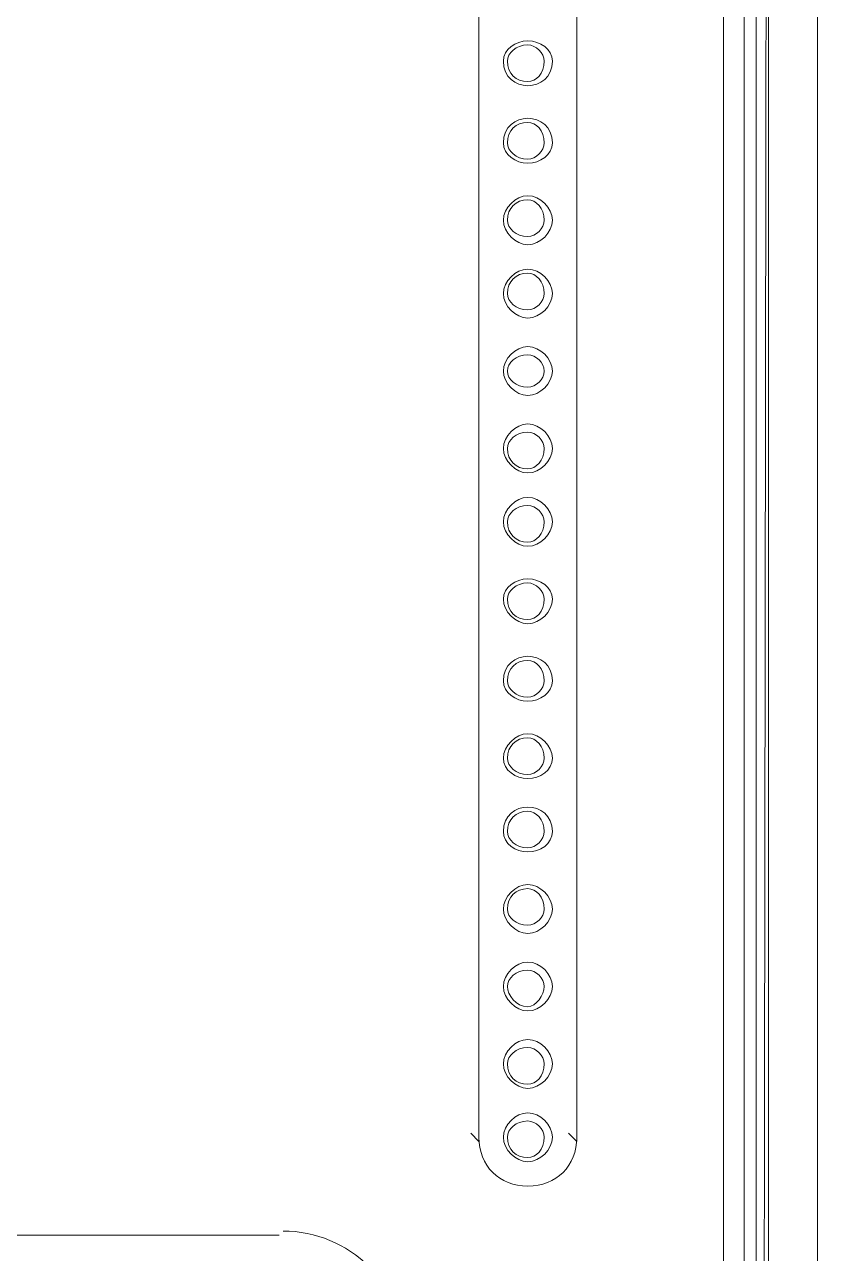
# Model space of a CAD drawing. Header units: metres. Extents: x 2999 to 3164, y 1641 to 1678.
# Drawn here: x 3010.2093 to 3010.511, y 1651.3302 to 1651.7981 of the extents above; entities that cross this region are included whole.
import ezdxf

# ---------------------------------------------------------------- set-up
doc = ezdxf.new("R2010")
doc.units = ezdxf.units.M

msp = doc.modelspace()

# ---------------------------------------------------------------- linework, layer by layer
at = {"color": 7, "linetype": 'Continuous', "lineweight": 20, "true_color": 0x000007}
for points in [[(3010.48776, 1652.45925), (3010.48465, 1652.45925), (3010.48465, 1652.59737), (3010.4831, 1652.59271), (3010.4831, 1650.87005)], [(3010.47534, 1650.87005), (3010.47534, 1652.59271), (3010.47534, 1652.59271)], [(3010.51104, 1652.5834), (3010.51104, 1650.15771), (3010.51104, 1650.15771)], [(3010.51104, 1652.57564), (3010.51104, 1650.15616), (3010.51104, 1650.15616)], [(3010.49241, 1650.21979), (3010.49241, 1652.46546), (3010.48776, 1652.45925), (3010.48776, 1650.21979)], [(3010.49241, 1650.21979), (3010.48931, 1650.22134), (3010.49241, 1652.46546), (3010.48931, 1652.46856)], [(3010.38222, 1651.37288), (3010.38222, 1651.53273), (3010.38222, 1652.19231), (3010.38222, 1651.53273), (3010.38222, 1651.37288), (3010.37912, 1651.37599)], [(3010.41947, 1652.19231), (3010.41947, 1651.53273), (3010.41947, 1651.37288), (3010.41637, 1651.37599)], [(3010.41947, 1651.37288), (3010.41947, 1651.53273), (3010.41947, 1652.19231)]]:
    msp.add_lwpolyline(points, dxfattribs=at)
at = {"color": 1, "linetype": 'Continuous', "lineweight": 20, "true_color": 0x000001}
msp.add_lwpolyline([(3009.4883, 1651.33719), (3010.30618, 1651.33719), (3010.30618, 1651.33719)], dxfattribs=at)
at = {"color": 7, "linetype": 'Continuous', "lineweight": 20, "true_color": 0x000007}
for points, knots in [([(3010.41016, 1651.78415), (3010.41016, 1651.78881), (3010.4055, 1651.79191), (3010.40085, 1651.79191), (3010.40085, 1651.79191), (3010.39619, 1651.79191), (3010.39154, 1651.78881), (3010.39154, 1651.78415), (3010.39154, 1651.78415), (3010.39154, 1651.77794), (3010.39619, 1651.77484), (3010.40085, 1651.77484), (3010.40085, 1651.77484), (3010.4055, 1651.77484), (3010.41016, 1651.77794), (3010.41016, 1651.78415)], [0, 0, 0, 0, 0.0625, 0.0625, 0.0625, 0.062501, 0.125, 0.125, 0.125, 0.125001, 0.1875, 0.1875, 0.1875, 0.187501, 1, 1, 1, 1]), ([(3010.40706, 1651.78415), (3010.40706, 1651.78725), (3010.40395, 1651.79036), (3010.40085, 1651.79036), (3010.40085, 1651.79036), (3010.39619, 1651.79036), (3010.39309, 1651.78725), (3010.39309, 1651.78415), (3010.39309, 1651.78415), (3010.39309, 1651.77949), (3010.39619, 1651.77639), (3010.40085, 1651.77639), (3010.40085, 1651.77639), (3010.40395, 1651.77639), (3010.40706, 1651.77949), (3010.40706, 1651.78415)], [0, 0, 0, 0, 0.0625, 0.0625, 0.0625, 0.062501, 0.125, 0.125, 0.125, 0.125001, 0.1875, 0.1875, 0.1875, 0.187501, 1, 1, 1, 1]), ([(3010.41016, 1651.75311), (3010.41016, 1651.75932), (3010.4055, 1651.76242), (3010.40085, 1651.76242), (3010.40085, 1651.76242), (3010.39619, 1651.76242), (3010.39154, 1651.75932), (3010.39154, 1651.75311), (3010.39154, 1651.75311), (3010.39154, 1651.74846), (3010.39619, 1651.74535), (3010.40085, 1651.74535), (3010.40085, 1651.74535), (3010.4055, 1651.74535), (3010.41016, 1651.74846), (3010.41016, 1651.75311)], [0, 0, 0, 0, 0.0625, 0.0625, 0.0625, 0.062501, 0.125, 0.125, 0.125, 0.125001, 0.1875, 0.1875, 0.1875, 0.187501, 1, 1, 1, 1]), ([(3010.40706, 1651.75311), (3010.40706, 1651.75777), (3010.40395, 1651.76087), (3010.40085, 1651.76087), (3010.40085, 1651.76087), (3010.39619, 1651.76087), (3010.39309, 1651.75777), (3010.39309, 1651.75311), (3010.39309, 1651.75311), (3010.39309, 1651.75001), (3010.39619, 1651.7469), (3010.40085, 1651.7469), (3010.40085, 1651.7469), (3010.40395, 1651.7469), (3010.40706, 1651.75001), (3010.40706, 1651.75311)], [0, 0, 0, 0, 0.0625, 0.0625, 0.0625, 0.062501, 0.125, 0.125, 0.125, 0.125001, 0.1875, 0.1875, 0.1875, 0.187501, 1, 1, 1, 1]), ([(3010.41016, 1651.72362), (3010.41016, 1651.72828), (3010.4055, 1651.73294), (3010.40085, 1651.73294), (3010.40085, 1651.73294), (3010.39619, 1651.73294), (3010.39154, 1651.72828), (3010.39154, 1651.72362), (3010.39154, 1651.72362), (3010.39154, 1651.71897), (3010.39619, 1651.71431), (3010.40085, 1651.71431), (3010.40085, 1651.71431), (3010.4055, 1651.71431), (3010.41016, 1651.71897), (3010.41016, 1651.72362)], [0, 0, 0, 0, 0.0625, 0.0625, 0.0625, 0.062501, 0.125, 0.125, 0.125, 0.125001, 0.1875, 0.1875, 0.1875, 0.187501, 1, 1, 1, 1]), ([(3010.40706, 1651.72362), (3010.40706, 1651.72828), (3010.40395, 1651.73138), (3010.40085, 1651.73138), (3010.40085, 1651.73138), (3010.39619, 1651.73138), (3010.39309, 1651.72828), (3010.39309, 1651.72362), (3010.39309, 1651.72362), (3010.39309, 1651.72052), (3010.39619, 1651.71742), (3010.40085, 1651.71742), (3010.40085, 1651.71742), (3010.40395, 1651.71742), (3010.40706, 1651.72052), (3010.40706, 1651.72362)], [0, 0, 0, 0, 0.0625, 0.0625, 0.0625, 0.062501, 0.125, 0.125, 0.125, 0.125001, 0.1875, 0.1875, 0.1875, 0.187501, 1, 1, 1, 1]), ([(3010.41016, 1651.69569), (3010.41016, 1651.70035), (3010.4055, 1651.705), (3010.40085, 1651.705), (3010.40085, 1651.705), (3010.39619, 1651.705), (3010.39154, 1651.70035), (3010.39154, 1651.69569), (3010.39154, 1651.69569), (3010.39154, 1651.69103), (3010.39619, 1651.68638), (3010.40085, 1651.68638), (3010.40085, 1651.68638), (3010.4055, 1651.68638), (3010.41016, 1651.69103), (3010.41016, 1651.69569)], [0, 0, 0, 0, 0.0625, 0.0625, 0.0625, 0.062501, 0.125, 0.125, 0.125, 0.125001, 0.1875, 0.1875, 0.1875, 0.187501, 1, 1, 1, 1]), ([(3010.40706, 1651.69569), (3010.40706, 1651.70035), (3010.40395, 1651.70345), (3010.40085, 1651.70345), (3010.40085, 1651.70345), (3010.39619, 1651.70345), (3010.39309, 1651.70035), (3010.39309, 1651.69569), (3010.39309, 1651.69569), (3010.39309, 1651.69259), (3010.39619, 1651.68948), (3010.40085, 1651.68948), (3010.40085, 1651.68948), (3010.40395, 1651.68948), (3010.40706, 1651.69259), (3010.40706, 1651.69569)], [0, 0, 0, 0, 0.0625, 0.0625, 0.0625, 0.062501, 0.125, 0.125, 0.125, 0.125001, 0.1875, 0.1875, 0.1875, 0.187501, 1, 1, 1, 1]), ([(3010.41016, 1651.6662), (3010.41016, 1651.67086), (3010.4055, 1651.67551), (3010.40085, 1651.67551), (3010.40085, 1651.67551), (3010.39619, 1651.67551), (3010.39154, 1651.67086), (3010.39154, 1651.6662), (3010.39154, 1651.6662), (3010.39154, 1651.66155), (3010.39619, 1651.65689), (3010.40085, 1651.65689), (3010.40085, 1651.65689), (3010.4055, 1651.65689), (3010.41016, 1651.66155), (3010.41016, 1651.6662)], [0, 0, 0, 0, 0.0625, 0.0625, 0.0625, 0.062501, 0.125, 0.125, 0.125, 0.125001, 0.1875, 0.1875, 0.1875, 0.187501, 1, 1, 1, 1]), ([(3010.40706, 1651.6662), (3010.40706, 1651.66931), (3010.40395, 1651.67241), (3010.40085, 1651.67241), (3010.40085, 1651.67241), (3010.39619, 1651.67241), (3010.39309, 1651.66931), (3010.39309, 1651.6662), (3010.39309, 1651.6662), (3010.39309, 1651.6631), (3010.39619, 1651.65999), (3010.40085, 1651.65999), (3010.40085, 1651.65999), (3010.40395, 1651.65999), (3010.40706, 1651.6631), (3010.40706, 1651.6662)], [0, 0, 0, 0, 0.0625, 0.0625, 0.0625, 0.062501, 0.125, 0.125, 0.125, 0.125001, 0.1875, 0.1875, 0.1875, 0.187501, 1, 1, 1, 1]), ([(3010.41016, 1651.63672), (3010.41016, 1651.64137), (3010.4055, 1651.64603), (3010.40085, 1651.64603), (3010.40085, 1651.64603), (3010.39619, 1651.64603), (3010.39154, 1651.64137), (3010.39154, 1651.63672), (3010.39154, 1651.63672), (3010.39154, 1651.63206), (3010.39619, 1651.6274), (3010.40085, 1651.6274), (3010.40085, 1651.6274), (3010.4055, 1651.6274), (3010.41016, 1651.63206), (3010.41016, 1651.63672)], [0, 0, 0, 0, 0.0625, 0.0625, 0.0625, 0.062501, 0.125, 0.125, 0.125, 0.125001, 0.1875, 0.1875, 0.1875, 0.187501, 1, 1, 1, 1]), ([(3010.40706, 1651.63672), (3010.40706, 1651.63982), (3010.40395, 1651.64292), (3010.40085, 1651.64292), (3010.40085, 1651.64292), (3010.39619, 1651.64292), (3010.39309, 1651.63982), (3010.39309, 1651.63672), (3010.39309, 1651.63672), (3010.39309, 1651.63206), (3010.39619, 1651.62896), (3010.40085, 1651.62896), (3010.40085, 1651.62896), (3010.40395, 1651.62896), (3010.40706, 1651.63206), (3010.40706, 1651.63672)], [0, 0, 0, 0, 0.0625, 0.0625, 0.0625, 0.062501, 0.125, 0.125, 0.125, 0.125001, 0.1875, 0.1875, 0.1875, 0.187501, 1, 1, 1, 1]), ([(3010.41016, 1651.60878), (3010.41016, 1651.61344), (3010.4055, 1651.61809), (3010.40085, 1651.61809), (3010.40085, 1651.61809), (3010.39619, 1651.61809), (3010.39154, 1651.61344), (3010.39154, 1651.60878), (3010.39154, 1651.60878), (3010.39154, 1651.60412), (3010.39619, 1651.59947), (3010.40085, 1651.59947), (3010.40085, 1651.59947), (3010.4055, 1651.59947), (3010.41016, 1651.60412), (3010.41016, 1651.60878)], [0, 0, 0, 0, 0.0625, 0.0625, 0.0625, 0.062501, 0.125, 0.125, 0.125, 0.125001, 0.1875, 0.1875, 0.1875, 0.187501, 1, 1, 1, 1]), ([(3010.40706, 1651.60878), (3010.40706, 1651.61188), (3010.40395, 1651.61499), (3010.40085, 1651.61499), (3010.40085, 1651.61499), (3010.39619, 1651.61499), (3010.39309, 1651.61188), (3010.39309, 1651.60878), (3010.39309, 1651.60878), (3010.39309, 1651.60412), (3010.39619, 1651.60102), (3010.40085, 1651.60102), (3010.40085, 1651.60102), (3010.40395, 1651.60102), (3010.40706, 1651.60412), (3010.40706, 1651.60878)], [0, 0, 0, 0, 0.0625, 0.0625, 0.0625, 0.062501, 0.125, 0.125, 0.125, 0.125001, 0.1875, 0.1875, 0.1875, 0.187501, 1, 1, 1, 1]), ([(3010.41016, 1651.57929), (3010.41016, 1651.58395), (3010.4055, 1651.58705), (3010.40085, 1651.58705), (3010.40085, 1651.58705), (3010.39619, 1651.58705), (3010.39154, 1651.58395), (3010.39154, 1651.57929), (3010.39154, 1651.57929), (3010.39154, 1651.57464), (3010.39619, 1651.56998), (3010.40085, 1651.56998), (3010.40085, 1651.56998), (3010.4055, 1651.56998), (3010.41016, 1651.57464), (3010.41016, 1651.57929)], [0, 0, 0, 0, 0.0625, 0.0625, 0.0625, 0.062501, 0.125, 0.125, 0.125, 0.125001, 0.1875, 0.1875, 0.1875, 0.187501, 1, 1, 1, 1]), ([(3010.41016, 1651.57929), (3010.41016, 1651.58395), (3010.4055, 1651.58705), (3010.40085, 1651.58705), (3010.40085, 1651.58705), (3010.39619, 1651.58705), (3010.39154, 1651.58395), (3010.39154, 1651.57929), (3010.39154, 1651.57929), (3010.39154, 1651.57464), (3010.39619, 1651.56998), (3010.40085, 1651.56998), (3010.40085, 1651.56998), (3010.4055, 1651.56998), (3010.41016, 1651.57464), (3010.41016, 1651.57929)], [0, 0, 0, 0, 0.0625, 0.0625, 0.0625, 0.062501, 0.125, 0.125, 0.125, 0.125001, 0.1875, 0.1875, 0.1875, 0.187501, 1, 1, 1, 1]), ([(3010.40706, 1651.57929), (3010.40706, 1651.5824), (3010.40395, 1651.5855), (3010.40085, 1651.5855), (3010.40085, 1651.5855), (3010.39619, 1651.5855), (3010.39309, 1651.5824), (3010.39309, 1651.57929), (3010.39309, 1651.57929), (3010.39309, 1651.57464), (3010.39619, 1651.57153), (3010.40085, 1651.57153), (3010.40085, 1651.57153), (3010.40395, 1651.57153), (3010.40706, 1651.57464), (3010.40706, 1651.57929)], [0, 0, 0, 0, 0.0625, 0.0625, 0.0625, 0.062501, 0.125, 0.125, 0.125, 0.125001, 0.1875, 0.1875, 0.1875, 0.187501, 1, 1, 1, 1]), ([(3010.40706, 1651.57929), (3010.40706, 1651.5824), (3010.40395, 1651.5855), (3010.40085, 1651.5855), (3010.40085, 1651.5855), (3010.39619, 1651.5855), (3010.39309, 1651.5824), (3010.39309, 1651.57929), (3010.39309, 1651.57929), (3010.39309, 1651.57464), (3010.39619, 1651.57153), (3010.40085, 1651.57153), (3010.40085, 1651.57153), (3010.40395, 1651.57153), (3010.40706, 1651.57464), (3010.40706, 1651.57929)], [0, 0, 0, 0, 0.0625, 0.0625, 0.0625, 0.062501, 0.125, 0.125, 0.125, 0.125001, 0.1875, 0.1875, 0.1875, 0.187501, 1, 1, 1, 1]), ([(3010.41016, 1651.54825), (3010.41016, 1651.55446), (3010.4055, 1651.55757), (3010.40085, 1651.55757), (3010.40085, 1651.55757), (3010.39619, 1651.55757), (3010.39154, 1651.55446), (3010.39154, 1651.54825), (3010.39154, 1651.54825), (3010.39154, 1651.5436), (3010.39619, 1651.54049), (3010.40085, 1651.54049), (3010.40085, 1651.54049), (3010.4055, 1651.54049), (3010.41016, 1651.5436), (3010.41016, 1651.54825)], [0, 0, 0, 0, 0.0625, 0.0625, 0.0625, 0.062501, 0.125, 0.125, 0.125, 0.125001, 0.1875, 0.1875, 0.1875, 0.187501, 1, 1, 1, 1]), ([(3010.40706, 1651.54825), (3010.40706, 1651.55291), (3010.40395, 1651.55601), (3010.40085, 1651.55601), (3010.40085, 1651.55601), (3010.39619, 1651.55601), (3010.39309, 1651.55291), (3010.39309, 1651.54825), (3010.39309, 1651.54825), (3010.39309, 1651.54515), (3010.39619, 1651.54205), (3010.40085, 1651.54205), (3010.40085, 1651.54205), (3010.40395, 1651.54205), (3010.40706, 1651.54515), (3010.40706, 1651.54825)], [0, 0, 0, 0, 0.0625, 0.0625, 0.0625, 0.062501, 0.125, 0.125, 0.125, 0.125001, 0.1875, 0.1875, 0.1875, 0.187501, 1, 1, 1, 1]), ([(3010.41016, 1651.51877), (3010.41016, 1651.52342), (3010.4055, 1651.52808), (3010.40085, 1651.52808), (3010.40085, 1651.52808), (3010.39619, 1651.52808), (3010.39154, 1651.52342), (3010.39154, 1651.51877), (3010.39154, 1651.51877), (3010.39154, 1651.51411), (3010.39619, 1651.51101), (3010.40085, 1651.51101), (3010.40085, 1651.51101), (3010.4055, 1651.51101), (3010.41016, 1651.51411), (3010.41016, 1651.51877)], [0, 0, 0, 0, 0.0625, 0.0625, 0.0625, 0.062501, 0.125, 0.125, 0.125, 0.125001, 0.1875, 0.1875, 0.1875, 0.187501, 1, 1, 1, 1]), ([(3010.41016, 1651.51877), (3010.41016, 1651.52342), (3010.4055, 1651.52808), (3010.40085, 1651.52808), (3010.40085, 1651.52808), (3010.39619, 1651.52808), (3010.39154, 1651.52342), (3010.39154, 1651.51877), (3010.39154, 1651.51877), (3010.39154, 1651.51411), (3010.39619, 1651.51101), (3010.40085, 1651.51101), (3010.40085, 1651.51101), (3010.4055, 1651.51101), (3010.41016, 1651.51411), (3010.41016, 1651.51877)], [0, 0, 0, 0, 0.0625, 0.0625, 0.0625, 0.062501, 0.125, 0.125, 0.125, 0.125001, 0.1875, 0.1875, 0.1875, 0.187501, 1, 1, 1, 1]), ([(3010.40706, 1651.51877), (3010.40706, 1651.52342), (3010.40395, 1651.52653), (3010.40085, 1651.52653), (3010.40085, 1651.52653), (3010.39619, 1651.52653), (3010.39309, 1651.52342), (3010.39309, 1651.51877), (3010.39309, 1651.51877), (3010.39309, 1651.51566), (3010.39619, 1651.51256), (3010.40085, 1651.51256), (3010.40085, 1651.51256), (3010.40395, 1651.51256), (3010.40706, 1651.51566), (3010.40706, 1651.51877)], [0, 0, 0, 0, 0.0625, 0.0625, 0.0625, 0.062501, 0.125, 0.125, 0.125, 0.125001, 0.1875, 0.1875, 0.1875, 0.187501, 1, 1, 1, 1]), ([(3010.40706, 1651.51877), (3010.40706, 1651.52342), (3010.40395, 1651.52653), (3010.40085, 1651.52653), (3010.40085, 1651.52653), (3010.39619, 1651.52653), (3010.39309, 1651.52342), (3010.39309, 1651.51877), (3010.39309, 1651.51877), (3010.39309, 1651.51566), (3010.39619, 1651.51256), (3010.40085, 1651.51256), (3010.40085, 1651.51256), (3010.40395, 1651.51256), (3010.40706, 1651.51566), (3010.40706, 1651.51877)], [0, 0, 0, 0, 0.0625, 0.0625, 0.0625, 0.062501, 0.125, 0.125, 0.125, 0.125001, 0.1875, 0.1875, 0.1875, 0.187501, 1, 1, 1, 1]), ([(3010.41016, 1651.49083), (3010.41016, 1651.49704), (3010.4055, 1651.50014), (3010.40085, 1651.50014), (3010.40085, 1651.50014), (3010.39619, 1651.50014), (3010.39154, 1651.49704), (3010.39154, 1651.49083), (3010.39154, 1651.49083), (3010.39154, 1651.48618), (3010.39619, 1651.48307), (3010.40085, 1651.48307), (3010.40085, 1651.48307), (3010.4055, 1651.48307), (3010.41016, 1651.48618), (3010.41016, 1651.49083)], [0, 0, 0, 0, 0.0625, 0.0625, 0.0625, 0.062501, 0.125, 0.125, 0.125, 0.125001, 0.1875, 0.1875, 0.1875, 0.187501, 1, 1, 1, 1]), ([(3010.41016, 1651.49083), (3010.41016, 1651.49704), (3010.4055, 1651.50014), (3010.40085, 1651.50014), (3010.40085, 1651.50014), (3010.39619, 1651.50014), (3010.39154, 1651.49704), (3010.39154, 1651.49083), (3010.39154, 1651.49083), (3010.39154, 1651.48618), (3010.39619, 1651.48307), (3010.40085, 1651.48307), (3010.40085, 1651.48307), (3010.4055, 1651.48307), (3010.41016, 1651.48618), (3010.41016, 1651.49083)], [0, 0, 0, 0, 0.0625, 0.0625, 0.0625, 0.062501, 0.125, 0.125, 0.125, 0.125001, 0.1875, 0.1875, 0.1875, 0.187501, 1, 1, 1, 1]), ([(3010.40706, 1651.49083), (3010.40706, 1651.49549), (3010.40395, 1651.49859), (3010.40085, 1651.49859), (3010.40085, 1651.49859), (3010.39619, 1651.49859), (3010.39309, 1651.49549), (3010.39309, 1651.49083), (3010.39309, 1651.49083), (3010.39309, 1651.48773), (3010.39619, 1651.48462), (3010.40085, 1651.48462), (3010.40085, 1651.48462), (3010.40395, 1651.48462), (3010.40706, 1651.48773), (3010.40706, 1651.49083)], [0, 0, 0, 0, 0.0625, 0.0625, 0.0625, 0.062501, 0.125, 0.125, 0.125, 0.125001, 0.1875, 0.1875, 0.1875, 0.187501, 1, 1, 1, 1]), ([(3010.40706, 1651.49083), (3010.40706, 1651.49549), (3010.40395, 1651.49859), (3010.40085, 1651.49859), (3010.40085, 1651.49859), (3010.39619, 1651.49859), (3010.39309, 1651.49549), (3010.39309, 1651.49083), (3010.39309, 1651.49083), (3010.39309, 1651.48773), (3010.39619, 1651.48462), (3010.40085, 1651.48462), (3010.40085, 1651.48462), (3010.40395, 1651.48462), (3010.40706, 1651.48773), (3010.40706, 1651.49083)], [0, 0, 0, 0, 0.0625, 0.0625, 0.0625, 0.062501, 0.125, 0.125, 0.125, 0.125001, 0.1875, 0.1875, 0.1875, 0.187501, 1, 1, 1, 1]), ([(3010.41016, 1651.46135), (3010.41016, 1651.466), (3010.4055, 1651.47066), (3010.40085, 1651.47066), (3010.40085, 1651.47066), (3010.39619, 1651.47066), (3010.39154, 1651.466), (3010.39154, 1651.46135), (3010.39154, 1651.46135), (3010.39154, 1651.45669), (3010.39619, 1651.45203), (3010.40085, 1651.45203), (3010.40085, 1651.45203), (3010.4055, 1651.45203), (3010.41016, 1651.45669), (3010.41016, 1651.46135)], [0, 0, 0, 0, 0.0625, 0.0625, 0.0625, 0.062501, 0.125, 0.125, 0.125, 0.125001, 0.1875, 0.1875, 0.1875, 0.187501, 1, 1, 1, 1]), ([(3010.40706, 1651.46135), (3010.40706, 1651.466), (3010.40395, 1651.46911), (3010.40085, 1651.46911), (3010.40085, 1651.46911), (3010.39619, 1651.46911), (3010.39309, 1651.466), (3010.39309, 1651.46135), (3010.39309, 1651.46135), (3010.39309, 1651.45824), (3010.39619, 1651.45514), (3010.40085, 1651.45514), (3010.40085, 1651.45514), (3010.40395, 1651.45514), (3010.40706, 1651.45824), (3010.40706, 1651.46135)], [0, 0, 0, 0, 0.0625, 0.0625, 0.0625, 0.062501, 0.125, 0.125, 0.125, 0.125001, 0.1875, 0.1875, 0.1875, 0.187501, 1, 1, 1, 1]), ([(3010.41016, 1651.43186), (3010.41016, 1651.43651), (3010.4055, 1651.44117), (3010.40085, 1651.44117), (3010.40085, 1651.44117), (3010.39619, 1651.44117), (3010.39154, 1651.43651), (3010.39154, 1651.43186), (3010.39154, 1651.43186), (3010.39154, 1651.4272), (3010.39619, 1651.42255), (3010.40085, 1651.42255), (3010.40085, 1651.42255), (3010.4055, 1651.42255), (3010.41016, 1651.4272), (3010.41016, 1651.43186)], [0, 0, 0, 0, 0.0625, 0.0625, 0.0625, 0.062501, 0.125, 0.125, 0.125, 0.125001, 0.1875, 0.1875, 0.1875, 0.187501, 1, 1, 1, 1]), ([(3010.40706, 1651.43186), (3010.40706, 1651.43496), (3010.40395, 1651.43807), (3010.40085, 1651.43807), (3010.40085, 1651.43807), (3010.39619, 1651.43807), (3010.39309, 1651.43496), (3010.39309, 1651.43186), (3010.39309, 1651.43186), (3010.39309, 1651.42875), (3010.39619, 1651.4241), (3010.40085, 1651.4241), (3010.40085, 1651.4241), (3010.40395, 1651.4241), (3010.40706, 1651.42875), (3010.40706, 1651.43186)], [0, 0, 0, 0, 0.0625, 0.0625, 0.0625, 0.062501, 0.125, 0.125, 0.125, 0.125001, 0.1875, 0.1875, 0.1875, 0.187501, 1, 1, 1, 1]), ([(3010.41016, 1651.40237), (3010.41016, 1651.40703), (3010.4055, 1651.41168), (3010.40085, 1651.41168), (3010.40085, 1651.41168), (3010.39619, 1651.41168), (3010.39154, 1651.40703), (3010.39154, 1651.40237), (3010.39154, 1651.40237), (3010.39154, 1651.39772), (3010.39619, 1651.39306), (3010.40085, 1651.39306), (3010.40085, 1651.39306), (3010.4055, 1651.39306), (3010.41016, 1651.39772), (3010.41016, 1651.40237)], [0, 0, 0, 0, 0.0625, 0.0625, 0.0625, 0.062501, 0.125, 0.125, 0.125, 0.125001, 0.1875, 0.1875, 0.1875, 0.187501, 1, 1, 1, 1]), ([(3010.40706, 1651.40237), (3010.40706, 1651.40548), (3010.40395, 1651.40858), (3010.40085, 1651.40858), (3010.40085, 1651.40858), (3010.39619, 1651.40858), (3010.39309, 1651.40548), (3010.39309, 1651.40237), (3010.39309, 1651.40237), (3010.39309, 1651.39772), (3010.39619, 1651.39461), (3010.40085, 1651.39461), (3010.40085, 1651.39461), (3010.40395, 1651.39461), (3010.40706, 1651.39772), (3010.40706, 1651.40237)], [0, 0, 0, 0, 0.0625, 0.0625, 0.0625, 0.062501, 0.125, 0.125, 0.125, 0.125001, 0.1875, 0.1875, 0.1875, 0.187501, 1, 1, 1, 1]), ([(3010.41016, 1651.37444), (3010.41016, 1651.37909), (3010.4055, 1651.38375), (3010.40085, 1651.38375), (3010.40085, 1651.38375), (3010.39619, 1651.38375), (3010.39154, 1651.37909), (3010.39154, 1651.37444), (3010.39154, 1651.37444), (3010.39154, 1651.36978), (3010.39619, 1651.36512), (3010.40085, 1651.36512), (3010.40085, 1651.36512), (3010.4055, 1651.36512), (3010.41016, 1651.36978), (3010.41016, 1651.37444)], [0, 0, 0, 0, 0.0625, 0.0625, 0.0625, 0.062501, 0.125, 0.125, 0.125, 0.125001, 0.1875, 0.1875, 0.1875, 0.187501, 1, 1, 1, 1]), ([(3010.40706, 1651.37444), (3010.40706, 1651.37754), (3010.40395, 1651.38064), (3010.40085, 1651.38064), (3010.40085, 1651.38064), (3010.39619, 1651.38064), (3010.39309, 1651.37754), (3010.39309, 1651.37444), (3010.39309, 1651.37444), (3010.39309, 1651.36978), (3010.39619, 1651.36668), (3010.40085, 1651.36668), (3010.40085, 1651.36668), (3010.40395, 1651.36668), (3010.40706, 1651.36978), (3010.40706, 1651.37444)], [0, 0, 0, 0, 0.0625, 0.0625, 0.0625, 0.062501, 0.125, 0.125, 0.125, 0.125001, 0.1875, 0.1875, 0.1875, 0.187501, 1, 1, 1, 1]), ([(3010.38222, 1651.37444), (3010.38222, 1651.36357), (3010.38998, 1651.35581), (3010.40085, 1651.35581), (3010.40085, 1651.35581), (3010.41171, 1651.35581), (3010.41947, 1651.36357), (3010.41947, 1651.37444)], [0, 0, 0, 0, 0.125, 0.125, 0.125, 0.125001, 1, 1, 1, 1]), ([(3010.38222, 1651.37444), (3010.38222, 1651.36357), (3010.38998, 1651.35581), (3010.40085, 1651.35581), (3010.40085, 1651.35581), (3010.41171, 1651.35581), (3010.41947, 1651.36357), (3010.41947, 1651.37444)], [0, 0, 0, 0, 0.125, 0.125, 0.125, 0.125001, 1, 1, 1, 1])]:
    msp.add_open_spline(points, degree=3, knots=knots, dxfattribs=at)
at = {"color": 1, "linetype": 'Continuous', "lineweight": 20, "true_color": 0x000001}
msp.add_open_spline([(3010.35429, 1651.29218), (3010.35429, 1651.31857), (3010.33256, 1651.33874), (3010.30773, 1651.33874)], degree=3, dxfattribs=at)

doc.saveas('drawing.dxf')
